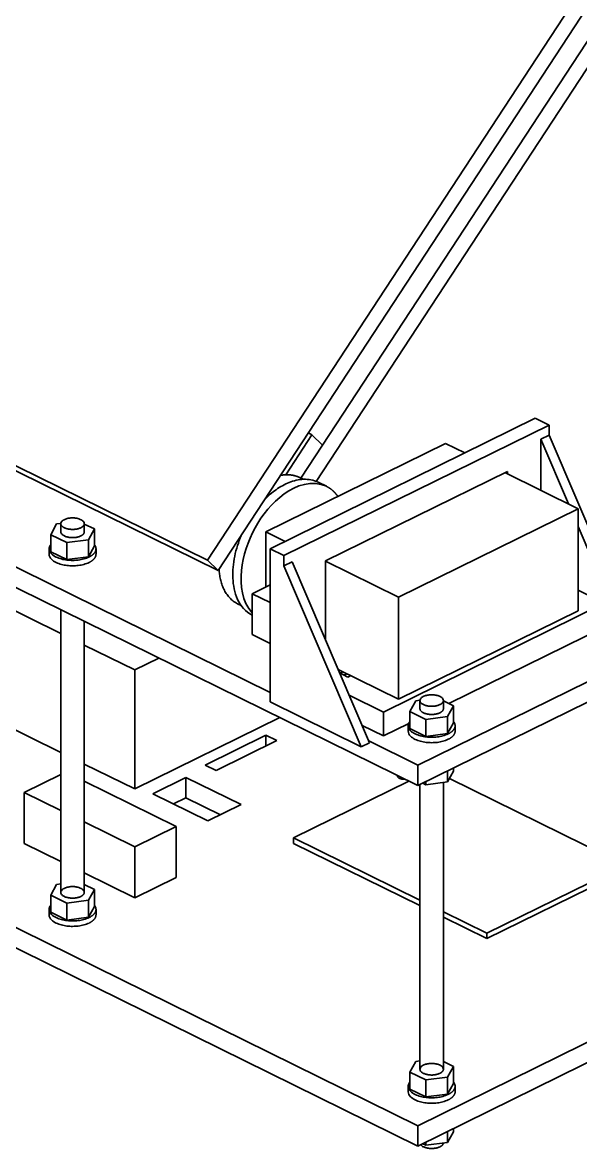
# Model space of a CAD drawing. Header units: millimetres. Extents: x 2054 to 12135, y -1469 to 564.
# Drawn here: x 3469.2 to 3612, y 91.3 to 379.4 of the extents above; entities that cross this region are included whole.
import ezdxf

# ---------------------------------------------------------------- set-up
doc = ezdxf.new("R2010")
doc.units = ezdxf.units.MM
doc.layers.add('2D-VISIBLE', color=7, linetype='Continuous', lineweight=35)

msp = doc.modelspace()

# ---------------------------------------------------------------- linework, layer by layer
at = {"layer": '2D-VISIBLE'}
for p, q in [((3516.5, 241.84), (3668.17, 473.17)), ((3519.23, 239.18), (3670.89, 470.51)), ((3544.35, 262.01), (3667.33, 449.58)), ((3545.98, 271.31), (3664.6, 452.24)), ((3332.65, 332.36), (3516.5, 241.84)), ((3335.38, 329.7), (3519.23, 239.18)), ((3287.51, 323.44), (3570.36, 184.18)), ((3322.87, 311.26), (3532.53, 208.03)), ((3570.36, 189.4), (3782.49, 293.85)), ((3570.36, 184.18), (3782.49, 288.63)), ((3532.53, 244.76), (3600.41, 278.18)), ((3600.41, 278.18), (3603.94, 276.44)), ((3536.06, 243.02), (3603.94, 276.44)), ((3536.53, 263.71), (3543.25, 273.96)), ((3542.33, 274.42), (3543.25, 273.96)), ((3545.98, 271.3), (3543.25, 273.96)), ((3601.82, 272.78), (3603.94, 273.83)), ((3603.94, 273.83), (3603.94, 276.44)), ((3623.74, 227.52), (3603.94, 273.83)), ((3531.46, 249.11), (3577.43, 271.74)), ((3540.43, 262.84), (3545.98, 271.3)), ((3577.43, 271.74), (3582.38, 269.3)), ((3601.82, 272.78), (3601.82, 259.73)), ((3608.89, 256.25), (3601.82, 272.78)), ((3536.53, 263.71), (3536.52, 263.71)), ((3541.01, 262.56), (3540.13, 262.99)), ((3593.27, 264.57), (3546.74, 241.66)), ((3592.63, 264.25), (3611.37, 255.03)), ((3593.27, 263.94), (3593.27, 264.57)), ((3546.93, 260.76), (3544.81, 261.8)), ((3565.41, 232.4), (3611.37, 255.03)), ((3611.37, 228.92), (3611.37, 255.03)), ((3477.88, 251.12), (3476.39, 248.37)), ((3478.97, 251.26), (3477.88, 251.12)), ((3478.97, 251.2), (3478.97, 249.11)), ((3484.97, 251.2), (3484.97, 249.11)), ((3487.54, 249.85), (3484.97, 251.11)), ((3476.39, 244.02), (3476.39, 248.37)), ((3476.39, 248.37), (3480.47, 246.36)), ((3486.05, 247.1), (3487.54, 249.85)), ((3487.54, 245.49), (3487.54, 249.85)), ((3531.46, 235.01), (3531.46, 249.11)), ((3531.46, 249.11), (3536.41, 246.67)), ((3621.62, 226.48), (3611.37, 250.46)), ((3480.47, 246.36), (3486.05, 247.1)), ((3480.47, 242.01), (3480.47, 246.36)), ((3486.05, 242.75), (3486.05, 247.1)), ((3486.05, 242.75), (3487.54, 245.49)), ((3475.97, 244.76), (3475.97, 243.36)), ((3476.39, 244.02), (3480.47, 242.01)), ((3480.47, 242.01), (3486.05, 242.75)), ((3487.97, 244.76), (3487.97, 243.36)), ((3532.53, 205.59), (3532.53, 244.76)), ((3532.53, 244.76), (3536.06, 243.02)), ((3536.06, 240.41), (3536.06, 243.02)), ((3519.23, 239.18), (3516.5, 241.84)), ((3536.06, 240.41), (3538.18, 241.45)), ((3555.86, 194.1), (3536.06, 240.41)), ((3557.98, 195.15), (3538.18, 241.45)), ((3546.74, 221.44), (3546.74, 241.66)), ((3546.74, 241.59), (3565.41, 232.4)), ((3287.51, 236.4), (3570.36, 97.14)), ((3527.93, 233.27), (3532.53, 235.53)), ((3611.37, 234.14), (3618.09, 230.83)), ((3287.51, 231.18), (3570.36, 91.92)), ((3462.52, 231.18), (3478.97, 223.08)), ((3525.1, 230.26), (3524.22, 230.7)), ((3527.93, 222.82), (3527.93, 233.27)), ((3532.53, 231.01), (3527.93, 233.27)), ((3561.52, 202.98), (3618.09, 230.83)), ((3565.41, 206.29), (3565.41, 232.4)), ((3478.97, 229.17), (3478.97, 156.85)), ((3565.41, 206.29), (3611.37, 228.92)), ((3484.97, 226.22), (3484.97, 156.85)), ((3527.93, 222.82), (3532.53, 220.56)), ((3578.31, 205.15), (3618.09, 224.74)), ((3484.97, 220.13), (3497.88, 213.77)), ((3497.88, 213.77), (3504.06, 216.82)), ((3497.88, 183.31), (3497.88, 213.77)), ((3549.97, 213.89), (3565.41, 206.29)), ((3550.41, 212.97), (3551.12, 213.32)), ((3552.47, 211.96), (3550.34, 213.01)), ((3551.44, 212.47), (3552.15, 212.81)), ((3552.47, 211.96), (3553.17, 212.31)), ((3532.53, 205.59), (3555.86, 194.1)), ((3552.8, 207.27), (3561.52, 202.98)), ((3569.81, 205.86), (3568.31, 203.11)), ((3570.89, 206), (3569.81, 205.86)), ((3570.89, 205.94), (3570.89, 203.85)), ((3576.89, 205.94), (3576.89, 203.85)), ((3579.47, 204.58), (3576.89, 205.85)), ((3577.97, 201.84), (3579.47, 204.58)), ((3579.47, 200.23), (3579.47, 204.58)), ((3561.52, 196.89), (3561.52, 202.98)), ((3568.31, 198.76), (3568.31, 203.11)), ((3568.31, 203.11), (3572.4, 201.1)), ((3572.4, 201.1), (3577.97, 201.84)), ((3577.97, 197.49), (3577.97, 201.84)), ((3462.52, 200.72), (3478.97, 192.62)), ((3497.88, 183.31), (3535, 201.59)), ((3556.1, 199.56), (3561.52, 196.89)), ((3561.52, 196.89), (3568.01, 200.08)), ((3567.89, 199.5), (3567.89, 198.1)), ((3570.36, 97.14), (3782.49, 201.59)), ((3572.4, 196.75), (3572.4, 201.1)), ((3577.97, 197.49), (3579.47, 200.23)), ((3579.89, 199.5), (3579.89, 198.1)), ((3515.91, 189.4), (3531.46, 197.06)), ((3534.29, 195.67), (3531.46, 197.06)), ((3531.46, 194.27), (3531.46, 197.06)), ((3568.31, 198.76), (3572.4, 196.75)), ((3570.36, 91.92), (3782.49, 196.36)), ((3572.4, 196.75), (3577.97, 197.49)), ((3518.74, 188.01), (3534.29, 195.67)), ((3555.86, 194.1), (3557.98, 195.15)), ((3557.79, 195.59), (3570.36, 189.4)), ((3484.97, 189.66), (3497.88, 183.31)), ((3518.74, 188.01), (3515.91, 189.4)), ((3570.36, 184.18), (3570.36, 189.4)), ((3577.97, 185.13), (3577.97, 187.93)), ((3577.97, 185.13), (3579.47, 187.87)), ((3579.47, 187.87), (3579.47, 188.67)), ((3469.59, 182.44), (3478.97, 187.05)), ((3484.97, 185.31), (3508.48, 173.73)), ((3502.47, 182.09), (3510.96, 186.27)), ((3525.1, 179.3), (3510.96, 186.27)), ((3510.96, 181.05), (3510.96, 186.27)), ((3538.54, 170.77), (3568.06, 185.31)), ((3570.89, 184.44), (3570.89, 111.59)), ((3571.59, 184.79), (3572.4, 184.39)), ((3572.4, 184.39), (3572.4, 185.18)), ((3572.4, 184.39), (3577.97, 185.13)), ((3576.89, 184.98), (3576.89, 111.59)), ((3578.42, 185.95), (3623.39, 163.81)), ((3469.59, 169.38), (3469.59, 182.44)), ((3469.59, 182.44), (3478.97, 177.82)), ((3516.62, 175.13), (3502.47, 182.09)), ((3507.78, 179.48), (3510.96, 181.05)), ((3519.8, 176.69), (3510.96, 181.05)), ((3516.62, 175.13), (3525.1, 179.3)), ((3484.97, 174.87), (3497.88, 168.51)), ((3497.88, 168.51), (3508.48, 173.73)), ((3508.48, 160.68), (3508.48, 173.73)), ((3538.54, 169.38), (3538.54, 170.77)), ((3538.54, 170.77), (3570.89, 154.84)), ((3469.59, 169.38), (3478.97, 164.77)), ((3497.88, 155.46), (3497.88, 168.51)), ((3538.54, 169.38), (3570.89, 153.45)), ((3484.97, 161.81), (3497.88, 155.46)), ((3588.03, 146.4), (3623.39, 163.81)), ((3588.03, 145.01), (3623.39, 162.42)), ((3477.88, 158.86), (3476.39, 156.11)), ((3478.97, 159), (3477.88, 158.86)), ((3487.54, 157.58), (3484.97, 158.85)), ((3497.88, 155.46), (3508.48, 160.68)), ((3476.39, 151.76), (3476.39, 156.11)), ((3476.39, 156.11), (3480.47, 154.1)), ((3486.05, 154.84), (3487.54, 157.58)), ((3487.54, 153.23), (3487.54, 157.58)), ((3480.47, 154.1), (3486.05, 154.84)), ((3480.47, 149.75), (3480.47, 154.1)), ((3486.05, 150.49), (3486.05, 154.84)), ((3486.05, 150.49), (3487.54, 153.23)), ((3475.97, 152.5), (3475.97, 151.1)), ((3476.39, 151.76), (3480.47, 149.75)), ((3480.47, 149.75), (3486.05, 150.49)), ((3487.97, 152.5), (3487.97, 151.1)), ((3576.89, 151.89), (3588.03, 146.4)), ((3576.89, 150.5), (3588.03, 145.01)), ((3588.03, 145.01), (3588.03, 146.4)), ((3569.81, 113.6), (3568.31, 110.85)), ((3570.89, 113.74), (3569.81, 113.6)), ((3579.47, 112.32), (3576.89, 113.59)), ((3568.31, 106.5), (3568.31, 110.85)), ((3568.31, 110.85), (3572.4, 108.84)), ((3572.4, 108.84), (3577.97, 109.58)), ((3577.97, 109.58), (3579.47, 112.32)), ((3577.97, 105.23), (3577.97, 109.58)), ((3579.47, 107.97), (3579.47, 112.32)), ((3567.89, 107.24), (3567.89, 105.84)), ((3572.4, 104.49), (3572.4, 108.84)), ((3577.97, 105.23), (3579.47, 107.97)), ((3579.89, 107.24), (3579.89, 105.84)), ((3568.31, 106.5), (3572.4, 104.49)), ((3572.4, 104.49), (3577.97, 105.23)), ((3570.36, 91.92), (3570.36, 97.14)), ((3577.97, 92.87), (3577.97, 95.67)), ((3577.97, 92.87), (3579.47, 95.61)), ((3579.47, 95.61), (3579.47, 96.4)), ((3571.59, 92.53), (3572.4, 92.13)), ((3572.4, 92.13), (3572.4, 92.92)), ((3572.4, 92.13), (3577.97, 92.87))]:
    msp.add_line(p, q, dxfattribs=at)
for points in [[(3544.81, 261.8), (3544.37, 262), (3543.93, 262.17), (3543.47, 262.31), (3543, 262.41), (3542.53, 262.49), (3542.06, 262.54), (3541.58, 262.57), (3541.11, 262.56), (3540.63, 262.54), (3540.15, 262.48), (3539.68, 262.41), (3539.22, 262.31), (3538.75, 262.19), (3538.3, 262.06), (3537.84, 261.9), (3537.4, 261.73), (3536.96, 261.55), (3536.52, 261.35), (3536.1, 261.13), (3535.68, 260.91), (3535.27, 260.67), (3534.86, 260.42), (3534.46, 260.16), (3534.07, 259.89), (3533.68, 259.6), (3533.3, 259.31), (3532.93, 259.01), (3532.57, 258.71), (3532.21, 258.39), (3531.86, 258.07), (3531.51, 257.74), (3531.17, 257.4)], [(3536.52, 263.71), (3536.48, 263.71), (3536.44, 263.71), (3536.4, 263.71), (3536.36, 263.7), (3536.32, 263.7), (3536.28, 263.7), (3536.23, 263.69), (3536.19, 263.69), (3536.15, 263.69), (3536.11, 263.68), (3536.07, 263.68), (3536.03, 263.68), (3535.99, 263.67), (3535.95, 263.67), (3535.9, 263.66), (3535.86, 263.66), (3535.82, 263.65), (3535.78, 263.65), (3535.74, 263.64), (3535.7, 263.64), (3535.66, 263.63), (3535.62, 263.62), (3535.57, 263.62), (3535.53, 263.61), (3535.49, 263.61), (3535.45, 263.6), (3535.41, 263.59), (3535.37, 263.59), (3535.33, 263.58), (3535.29, 263.57), (3535.25, 263.56), (3535.21, 263.56)], [(3536.53, 263.71), (3536.65, 263.71), (3536.76, 263.72), (3536.88, 263.72), (3537, 263.72), (3537.11, 263.71), (3537.23, 263.71), (3537.34, 263.71), (3537.46, 263.7), (3537.57, 263.69), (3537.69, 263.68), (3537.8, 263.67), (3537.92, 263.65), (3538.03, 263.64), (3538.15, 263.62), (3538.26, 263.6), (3538.38, 263.58), (3538.49, 263.56), (3538.6, 263.53), (3538.72, 263.5), (3538.83, 263.48), (3538.94, 263.45), (3539.05, 263.41), (3539.16, 263.38), (3539.27, 263.34), (3539.38, 263.31), (3539.49, 263.27), (3539.6, 263.23), (3539.71, 263.18), (3539.81, 263.14), (3539.92, 263.09), (3540.03, 263.04), (3540.13, 262.99)], [(3546.93, 260.76), (3545.58, 261.26), (3544.16, 261.5), (3542.72, 261.49), (3541.3, 261.26), (3539.92, 260.84), (3538.6, 260.28), (3537.33, 259.59), (3536.13, 258.8), (3534.99, 257.92), (3533.91, 256.96), (3532.89, 255.94), (3531.94, 254.87), (3531.04, 253.74), (3530.2, 252.57), (3529.41, 251.36), (3528.69, 250.12), (3528.02, 248.84), (3527.42, 247.53), (3526.88, 246.19), (3526.4, 244.84), (3525.99, 243.45), (3525.65, 242.05), (3525.39, 240.64), (3525.21, 239.21), (3525.11, 237.77), (3525.12, 236.33), (3525.23, 234.89), (3525.46, 233.47), (3525.83, 232.08), (3526.35, 230.74), (3527.05, 229.48), (3527.93, 228.34)], [(3548.83, 259.41), (3548.77, 259.46), (3548.72, 259.51), (3548.67, 259.56), (3548.61, 259.61), (3548.56, 259.66), (3548.5, 259.71), (3548.45, 259.76), (3548.39, 259.8), (3548.34, 259.85), (3548.28, 259.9), (3548.22, 259.94), (3548.17, 259.99), (3548.11, 260.03), (3548.05, 260.07), (3547.99, 260.12), (3547.93, 260.16), (3547.87, 260.2), (3547.81, 260.24), (3547.75, 260.28), (3547.69, 260.32), (3547.63, 260.36), (3547.57, 260.4), (3547.5, 260.44), (3547.44, 260.48), (3547.38, 260.52), (3547.32, 260.55), (3547.25, 260.59), (3547.19, 260.62), (3547.12, 260.66), (3547.06, 260.69), (3546.99, 260.73), (3546.93, 260.76)], [(3549.87, 258.17), (3549.84, 258.21), (3549.81, 258.25), (3549.78, 258.3), (3549.75, 258.34), (3549.72, 258.38), (3549.69, 258.42), (3549.66, 258.46), (3549.63, 258.5), (3549.6, 258.54), (3549.57, 258.58), (3549.54, 258.62), (3549.51, 258.66), (3549.48, 258.7), (3549.44, 258.74), (3549.41, 258.78), (3549.38, 258.82), (3549.35, 258.85), (3549.31, 258.89), (3549.28, 258.93), (3549.25, 258.97), (3549.21, 259.01), (3549.18, 259.05), (3549.14, 259.08), (3549.11, 259.12), (3549.08, 259.16), (3549.04, 259.19), (3549.01, 259.23), (3548.97, 259.27), (3548.94, 259.3), (3548.9, 259.34), (3548.86, 259.37), (3548.83, 259.41)], [(3484.97, 251.2), (3484.93, 251.42), (3484.84, 251.63), (3484.7, 251.81), (3484.54, 251.96), (3484.35, 252.09), (3484.16, 252.21), (3483.95, 252.3), (3483.74, 252.39), (3483.53, 252.46), (3483.31, 252.52), (3483.09, 252.57), (3482.87, 252.61), (3482.64, 252.64), (3482.42, 252.66), (3482.19, 252.67), (3481.97, 252.68), (3481.74, 252.67), (3481.52, 252.66), (3481.29, 252.64), (3481.07, 252.61), (3480.84, 252.57), (3480.62, 252.52), (3480.4, 252.46), (3480.19, 252.39), (3479.98, 252.3), (3479.78, 252.21), (3479.58, 252.09), (3479.4, 251.96), (3479.23, 251.81), (3479.1, 251.63), (3479, 251.42), (3478.97, 251.2)], [(3478.97, 251.2), (3478.99, 251.02), (3479.05, 250.85), (3479.15, 250.69), (3479.26, 250.56), (3479.4, 250.44), (3479.54, 250.33), (3479.7, 250.23), (3479.86, 250.15), (3480.02, 250.07), (3480.19, 250.01), (3480.36, 249.95), (3480.54, 249.9), (3480.71, 249.86), (3480.89, 249.82), (3481.07, 249.79), (3481.25, 249.76), (3481.43, 249.75), (3481.61, 249.73), (3481.79, 249.72), (3481.97, 249.72), (3482.16, 249.72), (3482.34, 249.73), (3482.52, 249.75), (3482.7, 249.77), (3482.88, 249.79), (3483.06, 249.82), (3483.23, 249.86), (3483.41, 249.9), (3483.58, 249.95), (3483.75, 250.01), (3483.92, 250.08), (3484.09, 250.15)], [(3484.09, 250.15), (3484.13, 250.17), (3484.17, 250.19), (3484.21, 250.22), (3484.25, 250.24), (3484.29, 250.26), (3484.32, 250.28), (3484.36, 250.31), (3484.4, 250.33), (3484.44, 250.36), (3484.47, 250.39), (3484.51, 250.41), (3484.54, 250.44), (3484.58, 250.47), (3484.61, 250.5), (3484.64, 250.53), (3484.67, 250.56), (3484.71, 250.6), (3484.73, 250.63), (3484.76, 250.66), (3484.79, 250.7), (3484.82, 250.74), (3484.84, 250.77), (3484.86, 250.81), (3484.88, 250.85), (3484.9, 250.89), (3484.92, 250.93), (3484.93, 250.98), (3484.95, 251.02), (3484.95, 251.06), (3484.96, 251.11), (3484.97, 251.15), (3484.97, 251.2)], [(3478.97, 249.11), (3478.99, 248.93), (3479.05, 248.76), (3479.15, 248.61), (3479.26, 248.47), (3479.4, 248.35), (3479.54, 248.24), (3479.7, 248.14), (3479.86, 248.06), (3480.02, 247.98), (3480.19, 247.92), (3480.36, 247.86), (3480.54, 247.81), (3480.71, 247.77), (3480.89, 247.73), (3481.07, 247.7), (3481.25, 247.68), (3481.43, 247.66), (3481.61, 247.64), (3481.79, 247.63), (3481.97, 247.63), (3482.16, 247.64), (3482.34, 247.64), (3482.52, 247.66), (3482.7, 247.68), (3482.88, 247.7), (3483.06, 247.73), (3483.23, 247.77), (3483.41, 247.81), (3483.58, 247.86), (3483.75, 247.92), (3483.92, 247.99), (3484.09, 248.06)], [(3484.09, 248.06), (3484.13, 248.09), (3484.17, 248.11), (3484.21, 248.13), (3484.25, 248.15), (3484.29, 248.17), (3484.32, 248.2), (3484.36, 248.22), (3484.4, 248.24), (3484.44, 248.27), (3484.47, 248.3), (3484.51, 248.32), (3484.54, 248.35), (3484.58, 248.38), (3484.61, 248.41), (3484.64, 248.44), (3484.67, 248.47), (3484.71, 248.51), (3484.73, 248.54), (3484.76, 248.57), (3484.79, 248.61), (3484.82, 248.65), (3484.84, 248.68), (3484.86, 248.72), (3484.88, 248.76), (3484.9, 248.8), (3484.92, 248.85), (3484.93, 248.89), (3484.95, 248.93), (3484.95, 248.98), (3484.96, 249.02), (3484.97, 249.06), (3484.97, 249.11)], [(3525.14, 248.21), (3524.88, 247.56), (3524.63, 246.9), (3524.4, 246.24), (3524.18, 245.57), (3523.98, 244.9), (3523.8, 244.22), (3523.63, 243.54), (3523.48, 242.85), (3523.35, 242.16), (3523.23, 241.47), (3523.14, 240.77), (3523.07, 240.08), (3523.02, 239.38), (3522.99, 238.68), (3522.98, 237.97), (3523, 237.27), (3523.04, 236.57), (3523.11, 235.87), (3523.21, 235.18), (3523.35, 234.49), (3523.51, 233.81), (3523.71, 233.13), (3523.94, 232.47), (3524.21, 231.83), (3524.53, 231.2), (3524.88, 230.59), (3525.28, 230.02), (3525.73, 229.47), (3526.22, 228.97), (3526.75, 228.51), (3527.32, 228.11), (3527.93, 227.76)], [(3476.39, 245.85), (3476.37, 245.82), (3476.34, 245.79), (3476.32, 245.76), (3476.3, 245.73), (3476.28, 245.7), (3476.26, 245.67), (3476.24, 245.64), (3476.22, 245.6), (3476.2, 245.57), (3476.18, 245.54), (3476.16, 245.51), (3476.15, 245.47), (3476.13, 245.44), (3476.11, 245.41), (3476.1, 245.37), (3476.08, 245.34), (3476.07, 245.3), (3476.06, 245.27), (3476.05, 245.23), (3476.03, 245.2), (3476.02, 245.16), (3476.01, 245.13), (3476.01, 245.09), (3476, 245.05), (3475.99, 245.02), (3475.98, 244.98), (3475.98, 244.94), (3475.97, 244.91), (3475.97, 244.87), (3475.97, 244.83), (3475.97, 244.79), (3475.97, 244.76)], [(3487.97, 244.76), (3487.97, 244.79), (3487.97, 244.83), (3487.96, 244.87), (3487.96, 244.91), (3487.96, 244.94), (3487.95, 244.98), (3487.94, 245.02), (3487.94, 245.05), (3487.93, 245.09), (3487.92, 245.13), (3487.91, 245.16), (3487.9, 245.2), (3487.89, 245.23), (3487.88, 245.27), (3487.86, 245.3), (3487.85, 245.34), (3487.84, 245.37), (3487.82, 245.41), (3487.8, 245.44), (3487.79, 245.47), (3487.77, 245.51), (3487.75, 245.54), (3487.73, 245.57), (3487.72, 245.6), (3487.7, 245.64), (3487.68, 245.67), (3487.65, 245.7), (3487.63, 245.73), (3487.61, 245.76), (3487.59, 245.79), (3487.57, 245.82), (3487.54, 245.85)], [(3475.97, 244.76), (3476.01, 244.4), (3476.14, 244.06), (3476.33, 243.75), (3476.56, 243.48), (3476.83, 243.23), (3477.12, 243.02), (3477.43, 242.82), (3477.75, 242.66), (3478.08, 242.51), (3478.42, 242.38), (3478.76, 242.26), (3479.11, 242.16), (3479.46, 242.07), (3479.82, 242), (3480.18, 241.94), (3480.53, 241.89), (3480.9, 241.85), (3481.26, 241.82), (3481.62, 241.81), (3481.98, 241.8), (3482.34, 241.81), (3482.71, 241.83), (3483.07, 241.85), (3483.43, 241.89), (3483.79, 241.94), (3484.14, 242), (3484.5, 242.08), (3484.85, 242.17), (3485.2, 242.27), (3485.54, 242.39), (3485.88, 242.52), (3486.21, 242.67)], [(3475.97, 243.36), (3476.01, 243.01), (3476.14, 242.67), (3476.33, 242.36), (3476.56, 242.08), (3476.83, 241.84), (3477.12, 241.62), (3477.43, 241.43), (3477.75, 241.26), (3478.08, 241.11), (3478.42, 240.98), (3478.76, 240.87), (3479.11, 240.77), (3479.46, 240.68), (3479.82, 240.61), (3480.18, 240.55), (3480.53, 240.5), (3480.9, 240.46), (3481.26, 240.43), (3481.62, 240.42), (3481.98, 240.41), (3482.34, 240.42), (3482.71, 240.43), (3483.07, 240.46), (3483.43, 240.5), (3483.79, 240.55), (3484.14, 240.61), (3484.5, 240.69), (3484.85, 240.77), (3485.2, 240.88), (3485.54, 240.99), (3485.88, 241.13), (3486.21, 241.28)], [(3486.21, 242.67), (3486.29, 242.71), (3486.37, 242.75), (3486.45, 242.79), (3486.53, 242.84), (3486.6, 242.88), (3486.68, 242.93), (3486.76, 242.98), (3486.83, 243.03), (3486.9, 243.08), (3486.98, 243.13), (3487.05, 243.19), (3487.12, 243.24), (3487.19, 243.3), (3487.25, 243.36), (3487.32, 243.42), (3487.38, 243.49), (3487.44, 243.55), (3487.5, 243.62), (3487.56, 243.69), (3487.61, 243.76), (3487.67, 243.83), (3487.71, 243.91), (3487.76, 243.99), (3487.8, 244.07), (3487.84, 244.15), (3487.87, 244.23), (3487.9, 244.32), (3487.92, 244.4), (3487.94, 244.49), (3487.96, 244.58), (3487.96, 244.67), (3487.97, 244.76)], [(3486.21, 241.28), (3486.29, 241.32), (3486.37, 241.36), (3486.45, 241.4), (3486.53, 241.44), (3486.6, 241.49), (3486.68, 241.54), (3486.76, 241.59), (3486.83, 241.63), (3486.9, 241.69), (3486.98, 241.74), (3487.05, 241.79), (3487.12, 241.85), (3487.19, 241.91), (3487.25, 241.97), (3487.32, 242.03), (3487.38, 242.09), (3487.44, 242.16), (3487.5, 242.23), (3487.56, 242.3), (3487.61, 242.37), (3487.67, 242.44), (3487.71, 242.52), (3487.76, 242.59), (3487.8, 242.67), (3487.84, 242.75), (3487.87, 242.84), (3487.9, 242.92), (3487.92, 243.01), (3487.94, 243.1), (3487.96, 243.19), (3487.96, 243.28), (3487.97, 243.36)], [(3519.47, 239.56), (3519.49, 239.23), (3519.52, 238.9), (3519.55, 238.57), (3519.59, 238.25), (3519.64, 237.92), (3519.7, 237.6), (3519.76, 237.27), (3519.83, 236.95), (3519.9, 236.63), (3519.99, 236.31), (3520.08, 236), (3520.18, 235.68), (3520.29, 235.37), (3520.41, 235.06), (3520.54, 234.76), (3520.68, 234.46), (3520.82, 234.17), (3520.98, 233.88), (3521.15, 233.59), (3521.32, 233.31), (3521.51, 233.04), (3521.7, 232.78), (3521.91, 232.52), (3522.13, 232.28), (3522.36, 232.04), (3522.6, 231.81), (3522.84, 231.59), (3523.1, 231.39), (3523.37, 231.2), (3523.64, 231.02), (3523.93, 230.85), (3524.22, 230.7)], [(3576.89, 205.94), (3576.86, 206.16), (3576.76, 206.37), (3576.63, 206.55), (3576.46, 206.7), (3576.28, 206.83), (3576.08, 206.95), (3575.88, 207.04), (3575.67, 207.13), (3575.45, 207.2), (3575.24, 207.26), (3575.01, 207.31), (3574.79, 207.35), (3574.57, 207.38), (3574.34, 207.4), (3574.12, 207.41), (3573.89, 207.42), (3573.66, 207.41), (3573.44, 207.4), (3573.21, 207.38), (3572.99, 207.35), (3572.77, 207.31), (3572.55, 207.26), (3572.33, 207.2), (3572.11, 207.13), (3571.9, 207.04), (3571.7, 206.95), (3571.5, 206.83), (3571.32, 206.7), (3571.16, 206.55), (3571.02, 206.37), (3570.93, 206.16), (3570.89, 205.94)], [(3570.89, 205.94), (3570.91, 205.76), (3570.98, 205.59), (3571.07, 205.43), (3571.19, 205.3), (3571.32, 205.18), (3571.47, 205.07), (3571.62, 204.97), (3571.78, 204.89), (3571.95, 204.81), (3572.12, 204.75), (3572.29, 204.69), (3572.46, 204.64), (3572.64, 204.6), (3572.82, 204.56), (3572.99, 204.53), (3573.17, 204.5), (3573.35, 204.48), (3573.54, 204.47), (3573.72, 204.46), (3573.9, 204.46), (3574.08, 204.46), (3574.26, 204.47), (3574.44, 204.49), (3574.62, 204.51), (3574.8, 204.53), (3574.98, 204.56), (3575.16, 204.6), (3575.33, 204.64), (3575.51, 204.69), (3575.68, 204.75), (3575.85, 204.82), (3576.01, 204.89)], [(3576.01, 204.89), (3576.05, 204.91), (3576.09, 204.93), (3576.13, 204.96), (3576.17, 204.98), (3576.21, 205), (3576.25, 205.02), (3576.29, 205.05), (3576.32, 205.07), (3576.36, 205.1), (3576.4, 205.13), (3576.43, 205.15), (3576.47, 205.18), (3576.5, 205.21), (3576.53, 205.24), (3576.57, 205.27), (3576.6, 205.3), (3576.63, 205.33), (3576.66, 205.37), (3576.69, 205.4), (3576.71, 205.44), (3576.74, 205.48), (3576.76, 205.51), (3576.79, 205.55), (3576.81, 205.59), (3576.83, 205.63), (3576.84, 205.67), (3576.86, 205.72), (3576.87, 205.76), (3576.88, 205.8), (3576.89, 205.85), (3576.89, 205.89), (3576.89, 205.94)], [(3570.89, 203.85), (3570.91, 203.67), (3570.98, 203.5), (3571.07, 203.35), (3571.19, 203.21), (3571.32, 203.09), (3571.47, 202.98), (3571.62, 202.88), (3571.78, 202.8), (3571.95, 202.72), (3572.12, 202.66), (3572.29, 202.6), (3572.46, 202.55), (3572.64, 202.51), (3572.82, 202.47), (3572.99, 202.44), (3573.17, 202.41), (3573.35, 202.4), (3573.54, 202.38), (3573.72, 202.37), (3573.9, 202.37), (3574.08, 202.38), (3574.26, 202.38), (3574.44, 202.4), (3574.62, 202.42), (3574.8, 202.44), (3574.98, 202.47), (3575.16, 202.51), (3575.33, 202.55), (3575.51, 202.6), (3575.68, 202.66), (3575.85, 202.73), (3576.01, 202.8)], [(3576.01, 202.8), (3576.05, 202.82), (3576.09, 202.85), (3576.13, 202.87), (3576.17, 202.89), (3576.21, 202.91), (3576.25, 202.94), (3576.29, 202.96), (3576.32, 202.98), (3576.36, 203.01), (3576.4, 203.04), (3576.43, 203.06), (3576.47, 203.09), (3576.5, 203.12), (3576.53, 203.15), (3576.57, 203.18), (3576.6, 203.21), (3576.63, 203.25), (3576.66, 203.28), (3576.69, 203.31), (3576.71, 203.35), (3576.74, 203.39), (3576.76, 203.42), (3576.79, 203.46), (3576.81, 203.5), (3576.83, 203.54), (3576.84, 203.59), (3576.86, 203.63), (3576.87, 203.67), (3576.88, 203.72), (3576.89, 203.76), (3576.89, 203.8), (3576.89, 203.85)], [(3568.31, 200.59), (3568.29, 200.56), (3568.27, 200.53), (3568.25, 200.5), (3568.22, 200.47), (3568.2, 200.44), (3568.18, 200.41), (3568.16, 200.38), (3568.14, 200.34), (3568.12, 200.31), (3568.1, 200.28), (3568.09, 200.25), (3568.07, 200.21), (3568.05, 200.18), (3568.04, 200.15), (3568.02, 200.11), (3568.01, 200.08), (3567.99, 200.04), (3567.98, 200.01), (3567.97, 199.97), (3567.96, 199.94), (3567.95, 199.9), (3567.94, 199.87), (3567.93, 199.83), (3567.92, 199.79), (3567.91, 199.76), (3567.91, 199.72), (3567.9, 199.68), (3567.9, 199.65), (3567.9, 199.61), (3567.89, 199.57), (3567.89, 199.53), (3567.89, 199.5)], [(3567.89, 199.5), (3567.94, 199.14), (3568.06, 198.8), (3568.25, 198.49), (3568.49, 198.21), (3568.75, 197.97), (3569.05, 197.76), (3569.35, 197.56), (3569.67, 197.4), (3570, 197.25), (3570.34, 197.12), (3570.69, 197), (3571.03, 196.9), (3571.39, 196.81), (3571.74, 196.74), (3572.1, 196.68), (3572.46, 196.63), (3572.82, 196.59), (3573.18, 196.56), (3573.54, 196.55), (3573.91, 196.54), (3574.27, 196.55), (3574.63, 196.57), (3574.99, 196.59), (3575.35, 196.63), (3575.71, 196.68), (3576.07, 196.74), (3576.42, 196.82), (3576.78, 196.91), (3577.12, 197.01), (3577.47, 197.12), (3577.8, 197.26), (3578.13, 197.41)], [(3578.13, 197.41), (3578.21, 197.45), (3578.29, 197.49), (3578.37, 197.53), (3578.45, 197.58), (3578.53, 197.62), (3578.6, 197.67), (3578.68, 197.72), (3578.75, 197.77), (3578.83, 197.82), (3578.9, 197.87), (3578.97, 197.93), (3579.04, 197.98), (3579.11, 198.04), (3579.18, 198.1), (3579.24, 198.16), (3579.31, 198.23), (3579.37, 198.29), (3579.43, 198.36), (3579.48, 198.43), (3579.54, 198.5), (3579.59, 198.57), (3579.64, 198.65), (3579.68, 198.73), (3579.72, 198.81), (3579.76, 198.89), (3579.79, 198.97), (3579.82, 199.06), (3579.85, 199.14), (3579.87, 199.23), (3579.88, 199.32), (3579.89, 199.41), (3579.89, 199.5)], [(3579.89, 199.5), (3579.89, 199.53), (3579.89, 199.57), (3579.89, 199.61), (3579.88, 199.65), (3579.88, 199.68), (3579.87, 199.72), (3579.87, 199.76), (3579.86, 199.79), (3579.85, 199.83), (3579.84, 199.87), (3579.83, 199.9), (3579.82, 199.94), (3579.81, 199.97), (3579.8, 200.01), (3579.79, 200.04), (3579.77, 200.08), (3579.76, 200.11), (3579.74, 200.15), (3579.73, 200.18), (3579.71, 200.21), (3579.69, 200.25), (3579.68, 200.28), (3579.66, 200.31), (3579.64, 200.34), (3579.62, 200.38), (3579.6, 200.41), (3579.58, 200.44), (3579.56, 200.47), (3579.54, 200.5), (3579.51, 200.53), (3579.49, 200.56), (3579.47, 200.59)], [(3567.89, 198.1), (3567.94, 197.75), (3568.06, 197.41), (3568.25, 197.1), (3568.49, 196.82), (3568.75, 196.58), (3569.05, 196.36), (3569.35, 196.17), (3569.67, 196), (3570, 195.85), (3570.34, 195.72), (3570.69, 195.61), (3571.03, 195.51), (3571.39, 195.42), (3571.74, 195.35), (3572.1, 195.29), (3572.46, 195.24), (3572.82, 195.2), (3573.18, 195.17), (3573.54, 195.16), (3573.91, 195.15), (3574.27, 195.16), (3574.63, 195.17), (3574.99, 195.2), (3575.35, 195.24), (3575.71, 195.29), (3576.07, 195.35), (3576.42, 195.43), (3576.78, 195.51), (3577.12, 195.62), (3577.47, 195.73), (3577.8, 195.87), (3578.13, 196.02)], [(3578.13, 196.02), (3578.21, 196.06), (3578.29, 196.1), (3578.37, 196.14), (3578.45, 196.18), (3578.53, 196.23), (3578.6, 196.28), (3578.68, 196.32), (3578.75, 196.37), (3578.83, 196.43), (3578.9, 196.48), (3578.97, 196.53), (3579.04, 196.59), (3579.11, 196.65), (3579.18, 196.71), (3579.24, 196.77), (3579.31, 196.83), (3579.37, 196.9), (3579.43, 196.97), (3579.48, 197.03), (3579.54, 197.11), (3579.59, 197.18), (3579.64, 197.26), (3579.68, 197.33), (3579.72, 197.41), (3579.76, 197.49), (3579.79, 197.58), (3579.82, 197.66), (3579.85, 197.75), (3579.87, 197.84), (3579.88, 197.93), (3579.89, 198.01), (3579.89, 198.1)], [(3565.12, 186.62), (3565.12, 186.62), (3565.12, 186.62), (3565.12, 186.63), (3565.12, 186.63), (3565.12, 186.64), (3565.12, 186.64), (3565.12, 186.64), (3565.12, 186.65), (3565.12, 186.65), (3565.12, 186.66), (3565.12, 186.66), (3565.12, 186.67), (3565.12, 186.67), (3565.12, 186.67), (3565.12, 186.68), (3565.13, 186.68), (3565.13, 186.69), (3565.13, 186.69), (3565.13, 186.69), (3565.13, 186.7), (3565.13, 186.7), (3565.13, 186.71), (3565.13, 186.71), (3565.13, 186.71), (3565.13, 186.72), (3565.13, 186.72), (3565.13, 186.73), (3565.14, 186.73), (3565.14, 186.73), (3565.14, 186.74), (3565.14, 186.74), (3565.14, 186.75)], [(3567.08, 185.79), (3567.01, 185.78), (3566.94, 185.78), (3566.87, 185.78), (3566.8, 185.78), (3566.72, 185.78), (3566.65, 185.78), (3566.58, 185.79), (3566.51, 185.79), (3566.43, 185.8), (3566.36, 185.81), (3566.29, 185.82), (3566.22, 185.83), (3566.15, 185.85), (3566.08, 185.86), (3566.01, 185.88), (3565.94, 185.9), (3565.87, 185.92), (3565.8, 185.95), (3565.73, 185.97), (3565.67, 186), (3565.6, 186.03), (3565.54, 186.07), (3565.48, 186.1), (3565.42, 186.14), (3565.36, 186.19), (3565.3, 186.24), (3565.26, 186.29), (3565.21, 186.35), (3565.17, 186.41), (3565.14, 186.47), (3565.13, 186.54), (3565.12, 186.62)], [(3484.97, 156.85), (3484.93, 157.07), (3484.84, 157.28), (3484.7, 157.46), (3484.54, 157.61), (3484.35, 157.74), (3484.16, 157.86), (3483.95, 157.95), (3483.74, 158.04), (3483.53, 158.11), (3483.31, 158.17), (3483.09, 158.22), (3482.87, 158.26), (3482.64, 158.29), (3482.42, 158.31), (3482.19, 158.32), (3481.97, 158.33), (3481.74, 158.32), (3481.52, 158.31), (3481.29, 158.29), (3481.07, 158.26), (3480.84, 158.22), (3480.62, 158.17), (3480.4, 158.11), (3480.19, 158.04), (3479.98, 157.95), (3479.78, 157.86), (3479.58, 157.74), (3479.4, 157.61), (3479.23, 157.46), (3479.1, 157.28), (3479, 157.07), (3478.97, 156.85)], [(3478.97, 156.85), (3478.99, 156.67), (3479.05, 156.5), (3479.15, 156.34), (3479.26, 156.21), (3479.4, 156.09), (3479.54, 155.98), (3479.7, 155.88), (3479.86, 155.8), (3480.02, 155.72), (3480.19, 155.66), (3480.36, 155.6), (3480.54, 155.55), (3480.71, 155.51), (3480.89, 155.47), (3481.07, 155.44), (3481.25, 155.41), (3481.43, 155.39), (3481.61, 155.38), (3481.79, 155.37), (3481.97, 155.37), (3482.16, 155.37), (3482.34, 155.38), (3482.52, 155.4), (3482.7, 155.42), (3482.88, 155.44), (3483.06, 155.47), (3483.23, 155.51), (3483.41, 155.55), (3483.58, 155.6), (3483.75, 155.66), (3483.92, 155.73), (3484.09, 155.8)], [(3484.09, 155.8), (3484.13, 155.82), (3484.17, 155.84), (3484.21, 155.87), (3484.25, 155.89), (3484.29, 155.91), (3484.32, 155.93), (3484.36, 155.96), (3484.4, 155.98), (3484.44, 156.01), (3484.47, 156.04), (3484.51, 156.06), (3484.54, 156.09), (3484.58, 156.12), (3484.61, 156.15), (3484.64, 156.18), (3484.67, 156.21), (3484.71, 156.24), (3484.73, 156.28), (3484.76, 156.31), (3484.79, 156.35), (3484.82, 156.39), (3484.84, 156.42), (3484.86, 156.46), (3484.88, 156.5), (3484.9, 156.54), (3484.92, 156.58), (3484.93, 156.63), (3484.95, 156.67), (3484.95, 156.71), (3484.96, 156.76), (3484.97, 156.8), (3484.97, 156.85)], [(3476.39, 153.59), (3476.37, 153.56), (3476.34, 153.53), (3476.32, 153.5), (3476.3, 153.47), (3476.28, 153.44), (3476.26, 153.41), (3476.24, 153.37), (3476.22, 153.34), (3476.2, 153.31), (3476.18, 153.28), (3476.16, 153.25), (3476.15, 153.21), (3476.13, 153.18), (3476.11, 153.15), (3476.1, 153.11), (3476.08, 153.08), (3476.07, 153.04), (3476.06, 153.01), (3476.05, 152.97), (3476.03, 152.94), (3476.02, 152.9), (3476.01, 152.86), (3476.01, 152.83), (3476, 152.79), (3475.99, 152.76), (3475.98, 152.72), (3475.98, 152.68), (3475.97, 152.65), (3475.97, 152.61), (3475.97, 152.57), (3475.97, 152.53), (3475.97, 152.5)], [(3487.97, 152.5), (3487.97, 152.53), (3487.97, 152.57), (3487.96, 152.61), (3487.96, 152.65), (3487.96, 152.68), (3487.95, 152.72), (3487.94, 152.76), (3487.94, 152.79), (3487.93, 152.83), (3487.92, 152.86), (3487.91, 152.9), (3487.9, 152.94), (3487.89, 152.97), (3487.88, 153.01), (3487.86, 153.04), (3487.85, 153.08), (3487.84, 153.11), (3487.82, 153.15), (3487.8, 153.18), (3487.79, 153.21), (3487.77, 153.25), (3487.75, 153.28), (3487.73, 153.31), (3487.72, 153.34), (3487.7, 153.37), (3487.68, 153.41), (3487.65, 153.44), (3487.63, 153.47), (3487.61, 153.5), (3487.59, 153.53), (3487.57, 153.56), (3487.54, 153.59)], [(3475.97, 152.5), (3476.01, 152.14), (3476.14, 151.8), (3476.33, 151.49), (3476.56, 151.21), (3476.83, 150.97), (3477.12, 150.75), (3477.43, 150.56), (3477.75, 150.39), (3478.08, 150.25), (3478.42, 150.11), (3478.76, 150), (3479.11, 149.9), (3479.46, 149.81), (3479.82, 149.74), (3480.18, 149.68), (3480.53, 149.63), (3480.9, 149.59), (3481.26, 149.56), (3481.62, 149.55), (3481.98, 149.54), (3482.34, 149.55), (3482.71, 149.56), (3483.07, 149.59), (3483.43, 149.63), (3483.79, 149.68), (3484.14, 149.74), (3484.5, 149.82), (3484.85, 149.91), (3485.2, 150.01), (3485.54, 150.12), (3485.88, 150.26), (3486.21, 150.41)], [(3475.97, 151.1), (3476.01, 150.74), (3476.14, 150.41), (3476.33, 150.1), (3476.56, 149.82), (3476.83, 149.58), (3477.12, 149.36), (3477.43, 149.17), (3477.75, 149), (3478.08, 148.85), (3478.42, 148.72), (3478.76, 148.61), (3479.11, 148.51), (3479.46, 148.42), (3479.82, 148.35), (3480.18, 148.28), (3480.53, 148.23), (3480.9, 148.2), (3481.26, 148.17), (3481.62, 148.15), (3481.98, 148.15), (3482.34, 148.16), (3482.71, 148.17), (3483.07, 148.2), (3483.43, 148.24), (3483.79, 148.29), (3484.14, 148.35), (3484.5, 148.43), (3484.85, 148.51), (3485.2, 148.61), (3485.54, 148.73), (3485.88, 148.86), (3486.21, 149.01)], [(3486.21, 150.41), (3486.29, 150.45), (3486.37, 150.49), (3486.45, 150.53), (3486.53, 150.58), (3486.6, 150.62), (3486.68, 150.67), (3486.76, 150.72), (3486.83, 150.77), (3486.9, 150.82), (3486.98, 150.87), (3487.05, 150.93), (3487.12, 150.98), (3487.19, 151.04), (3487.25, 151.1), (3487.32, 151.16), (3487.38, 151.22), (3487.44, 151.29), (3487.5, 151.36), (3487.56, 151.43), (3487.61, 151.5), (3487.67, 151.57), (3487.71, 151.65), (3487.76, 151.72), (3487.8, 151.8), (3487.84, 151.89), (3487.87, 151.97), (3487.9, 152.05), (3487.92, 152.14), (3487.94, 152.23), (3487.96, 152.32), (3487.96, 152.41), (3487.97, 152.5)], [(3486.21, 149.01), (3486.29, 149.06), (3486.37, 149.1), (3486.45, 149.14), (3486.53, 149.18), (3486.6, 149.23), (3486.68, 149.28), (3486.76, 149.32), (3486.83, 149.37), (3486.9, 149.43), (3486.98, 149.48), (3487.05, 149.53), (3487.12, 149.59), (3487.19, 149.65), (3487.25, 149.71), (3487.32, 149.77), (3487.38, 149.83), (3487.44, 149.9), (3487.5, 149.96), (3487.56, 150.03), (3487.61, 150.11), (3487.67, 150.18), (3487.71, 150.25), (3487.76, 150.33), (3487.8, 150.41), (3487.84, 150.49), (3487.87, 150.58), (3487.9, 150.66), (3487.92, 150.75), (3487.94, 150.84), (3487.96, 150.92), (3487.96, 151.01), (3487.97, 151.1)], [(3576.89, 111.59), (3576.86, 111.81), (3576.76, 112.02), (3576.63, 112.2), (3576.46, 112.35), (3576.28, 112.48), (3576.08, 112.6), (3575.88, 112.69), (3575.67, 112.78), (3575.45, 112.85), (3575.24, 112.91), (3575.01, 112.96), (3574.79, 113), (3574.57, 113.03), (3574.34, 113.05), (3574.12, 113.06), (3573.89, 113.07), (3573.66, 113.06), (3573.44, 113.05), (3573.21, 113.03), (3572.99, 113), (3572.77, 112.96), (3572.55, 112.91), (3572.33, 112.85), (3572.11, 112.78), (3571.9, 112.69), (3571.7, 112.6), (3571.5, 112.48), (3571.32, 112.35), (3571.16, 112.2), (3571.02, 112.02), (3570.93, 111.81), (3570.89, 111.59)], [(3570.89, 111.59), (3570.91, 111.41), (3570.98, 111.24), (3571.07, 111.08), (3571.19, 110.95), (3571.32, 110.82), (3571.47, 110.72), (3571.62, 110.62), (3571.78, 110.54), (3571.95, 110.46), (3572.12, 110.4), (3572.29, 110.34), (3572.46, 110.29), (3572.64, 110.25), (3572.82, 110.21), (3572.99, 110.18), (3573.17, 110.15), (3573.35, 110.13), (3573.54, 110.12), (3573.72, 110.11), (3573.9, 110.11), (3574.08, 110.11), (3574.26, 110.12), (3574.44, 110.14), (3574.62, 110.16), (3574.8, 110.18), (3574.98, 110.21), (3575.16, 110.25), (3575.33, 110.29), (3575.51, 110.34), (3575.68, 110.4), (3575.85, 110.47), (3576.01, 110.54)], [(3576.01, 110.54), (3576.05, 110.56), (3576.09, 110.58), (3576.13, 110.61), (3576.17, 110.63), (3576.21, 110.65), (3576.25, 110.67), (3576.29, 110.7), (3576.32, 110.72), (3576.36, 110.75), (3576.4, 110.78), (3576.43, 110.8), (3576.47, 110.83), (3576.5, 110.86), (3576.53, 110.89), (3576.57, 110.92), (3576.6, 110.95), (3576.63, 110.98), (3576.66, 111.02), (3576.69, 111.05), (3576.71, 111.09), (3576.74, 111.13), (3576.76, 111.16), (3576.79, 111.2), (3576.81, 111.24), (3576.83, 111.28), (3576.84, 111.32), (3576.86, 111.37), (3576.87, 111.41), (3576.88, 111.45), (3576.89, 111.5), (3576.89, 111.54), (3576.89, 111.59)], [(3568.31, 108.33), (3568.29, 108.3), (3568.27, 108.27), (3568.25, 108.24), (3568.22, 108.21), (3568.2, 108.18), (3568.18, 108.15), (3568.16, 108.11), (3568.14, 108.08), (3568.12, 108.05), (3568.1, 108.02), (3568.09, 107.99), (3568.07, 107.95), (3568.05, 107.92), (3568.04, 107.89), (3568.02, 107.85), (3568.01, 107.82), (3567.99, 107.78), (3567.98, 107.75), (3567.97, 107.71), (3567.96, 107.68), (3567.95, 107.64), (3567.94, 107.6), (3567.93, 107.57), (3567.92, 107.53), (3567.91, 107.5), (3567.91, 107.46), (3567.9, 107.42), (3567.9, 107.38), (3567.9, 107.35), (3567.89, 107.31), (3567.89, 107.27), (3567.89, 107.24)], [(3567.89, 107.24), (3567.94, 106.88), (3568.06, 106.54), (3568.25, 106.23), (3568.49, 105.95), (3568.75, 105.71), (3569.05, 105.49), (3569.35, 105.3), (3569.67, 105.13), (3570, 104.99), (3570.34, 104.85), (3570.69, 104.74), (3571.03, 104.64), (3571.39, 104.55), (3571.74, 104.48), (3572.1, 104.42), (3572.46, 104.37), (3572.82, 104.33), (3573.18, 104.3), (3573.54, 104.29), (3573.91, 104.28), (3574.27, 104.29), (3574.63, 104.3), (3574.99, 104.33), (3575.35, 104.37), (3575.71, 104.42), (3576.07, 104.48), (3576.42, 104.56), (3576.78, 104.65), (3577.12, 104.75), (3577.47, 104.86), (3577.8, 105), (3578.13, 105.15)], [(3578.13, 105.15), (3578.21, 105.19), (3578.29, 105.23), (3578.37, 105.27), (3578.45, 105.32), (3578.53, 105.36), (3578.6, 105.41), (3578.68, 105.46), (3578.75, 105.51), (3578.83, 105.56), (3578.9, 105.61), (3578.97, 105.67), (3579.04, 105.72), (3579.11, 105.78), (3579.18, 105.84), (3579.24, 105.9), (3579.31, 105.96), (3579.37, 106.03), (3579.43, 106.1), (3579.48, 106.17), (3579.54, 106.24), (3579.59, 106.31), (3579.64, 106.39), (3579.68, 106.46), (3579.72, 106.54), (3579.76, 106.63), (3579.79, 106.71), (3579.82, 106.79), (3579.85, 106.88), (3579.87, 106.97), (3579.88, 107.06), (3579.89, 107.15), (3579.89, 107.24)], [(3579.89, 107.24), (3579.89, 107.27), (3579.89, 107.31), (3579.89, 107.35), (3579.88, 107.38), (3579.88, 107.42), (3579.87, 107.46), (3579.87, 107.5), (3579.86, 107.53), (3579.85, 107.57), (3579.84, 107.6), (3579.83, 107.64), (3579.82, 107.68), (3579.81, 107.71), (3579.8, 107.75), (3579.79, 107.78), (3579.77, 107.82), (3579.76, 107.85), (3579.74, 107.89), (3579.73, 107.92), (3579.71, 107.95), (3579.69, 107.99), (3579.68, 108.02), (3579.66, 108.05), (3579.64, 108.08), (3579.62, 108.11), (3579.6, 108.15), (3579.58, 108.18), (3579.56, 108.21), (3579.54, 108.24), (3579.51, 108.27), (3579.49, 108.3), (3579.47, 108.33)], [(3567.89, 105.84), (3567.94, 105.48), (3568.06, 105.15), (3568.25, 104.84), (3568.49, 104.56), (3568.75, 104.32), (3569.05, 104.1), (3569.35, 103.91), (3569.67, 103.74), (3570, 103.59), (3570.34, 103.46), (3570.69, 103.35), (3571.03, 103.25), (3571.39, 103.16), (3571.74, 103.09), (3572.1, 103.02), (3572.46, 102.97), (3572.82, 102.94), (3573.18, 102.91), (3573.54, 102.89), (3573.91, 102.89), (3574.27, 102.9), (3574.63, 102.91), (3574.99, 102.94), (3575.35, 102.98), (3575.71, 103.03), (3576.07, 103.09), (3576.42, 103.17), (3576.78, 103.25), (3577.12, 103.35), (3577.47, 103.47), (3577.8, 103.6), (3578.13, 103.75)], [(3578.13, 103.75), (3578.21, 103.79), (3578.29, 103.84), (3578.37, 103.88), (3578.45, 103.92), (3578.53, 103.97), (3578.6, 104.02), (3578.68, 104.06), (3578.75, 104.11), (3578.83, 104.16), (3578.9, 104.22), (3578.97, 104.27), (3579.04, 104.33), (3579.11, 104.39), (3579.18, 104.45), (3579.24, 104.51), (3579.31, 104.57), (3579.37, 104.64), (3579.43, 104.7), (3579.48, 104.77), (3579.54, 104.85), (3579.59, 104.92), (3579.64, 104.99), (3579.68, 105.07), (3579.72, 105.15), (3579.76, 105.23), (3579.79, 105.32), (3579.82, 105.4), (3579.85, 105.49), (3579.87, 105.58), (3579.88, 105.66), (3579.89, 105.75), (3579.89, 105.84)], [(3571.08, 92.27), (3571.19, 92.15), (3571.31, 92.04), (3571.44, 91.94), (3571.57, 91.85), (3571.72, 91.77), (3571.86, 91.7), (3572.02, 91.63), (3572.17, 91.58), (3572.32, 91.53), (3572.48, 91.48), (3572.64, 91.44), (3572.8, 91.41), (3572.96, 91.38), (3573.13, 91.36), (3573.29, 91.34), (3573.45, 91.33), (3573.62, 91.32), (3573.78, 91.31), (3573.94, 91.31), (3574.11, 91.31), (3574.27, 91.32), (3574.43, 91.34), (3574.6, 91.35), (3574.76, 91.37), (3574.92, 91.4), (3575.08, 91.43), (3575.24, 91.47), (3575.4, 91.51), (3575.56, 91.56), (3575.71, 91.61), (3575.86, 91.67), (3576.01, 91.74)], [(3576.01, 91.74), (3576.05, 91.76), (3576.09, 91.78), (3576.13, 91.8), (3576.16, 91.82), (3576.2, 91.85), (3576.24, 91.87), (3576.27, 91.89), (3576.31, 91.91), (3576.34, 91.94), (3576.38, 91.96), (3576.41, 91.99), (3576.45, 92.02), (3576.48, 92.04), (3576.51, 92.07), (3576.54, 92.1), (3576.58, 92.13), (3576.61, 92.16), (3576.63, 92.19), (3576.66, 92.22), (3576.69, 92.26), (3576.72, 92.29), (3576.74, 92.33), (3576.76, 92.36), (3576.79, 92.4), (3576.81, 92.44), (3576.82, 92.48), (3576.84, 92.52), (3576.85, 92.56), (3576.87, 92.6), (3576.88, 92.64), (3576.88, 92.68), (3576.89, 92.72)]]:
    msp.add_lwpolyline(points, dxfattribs=at)

doc.saveas('drawing.dxf')
